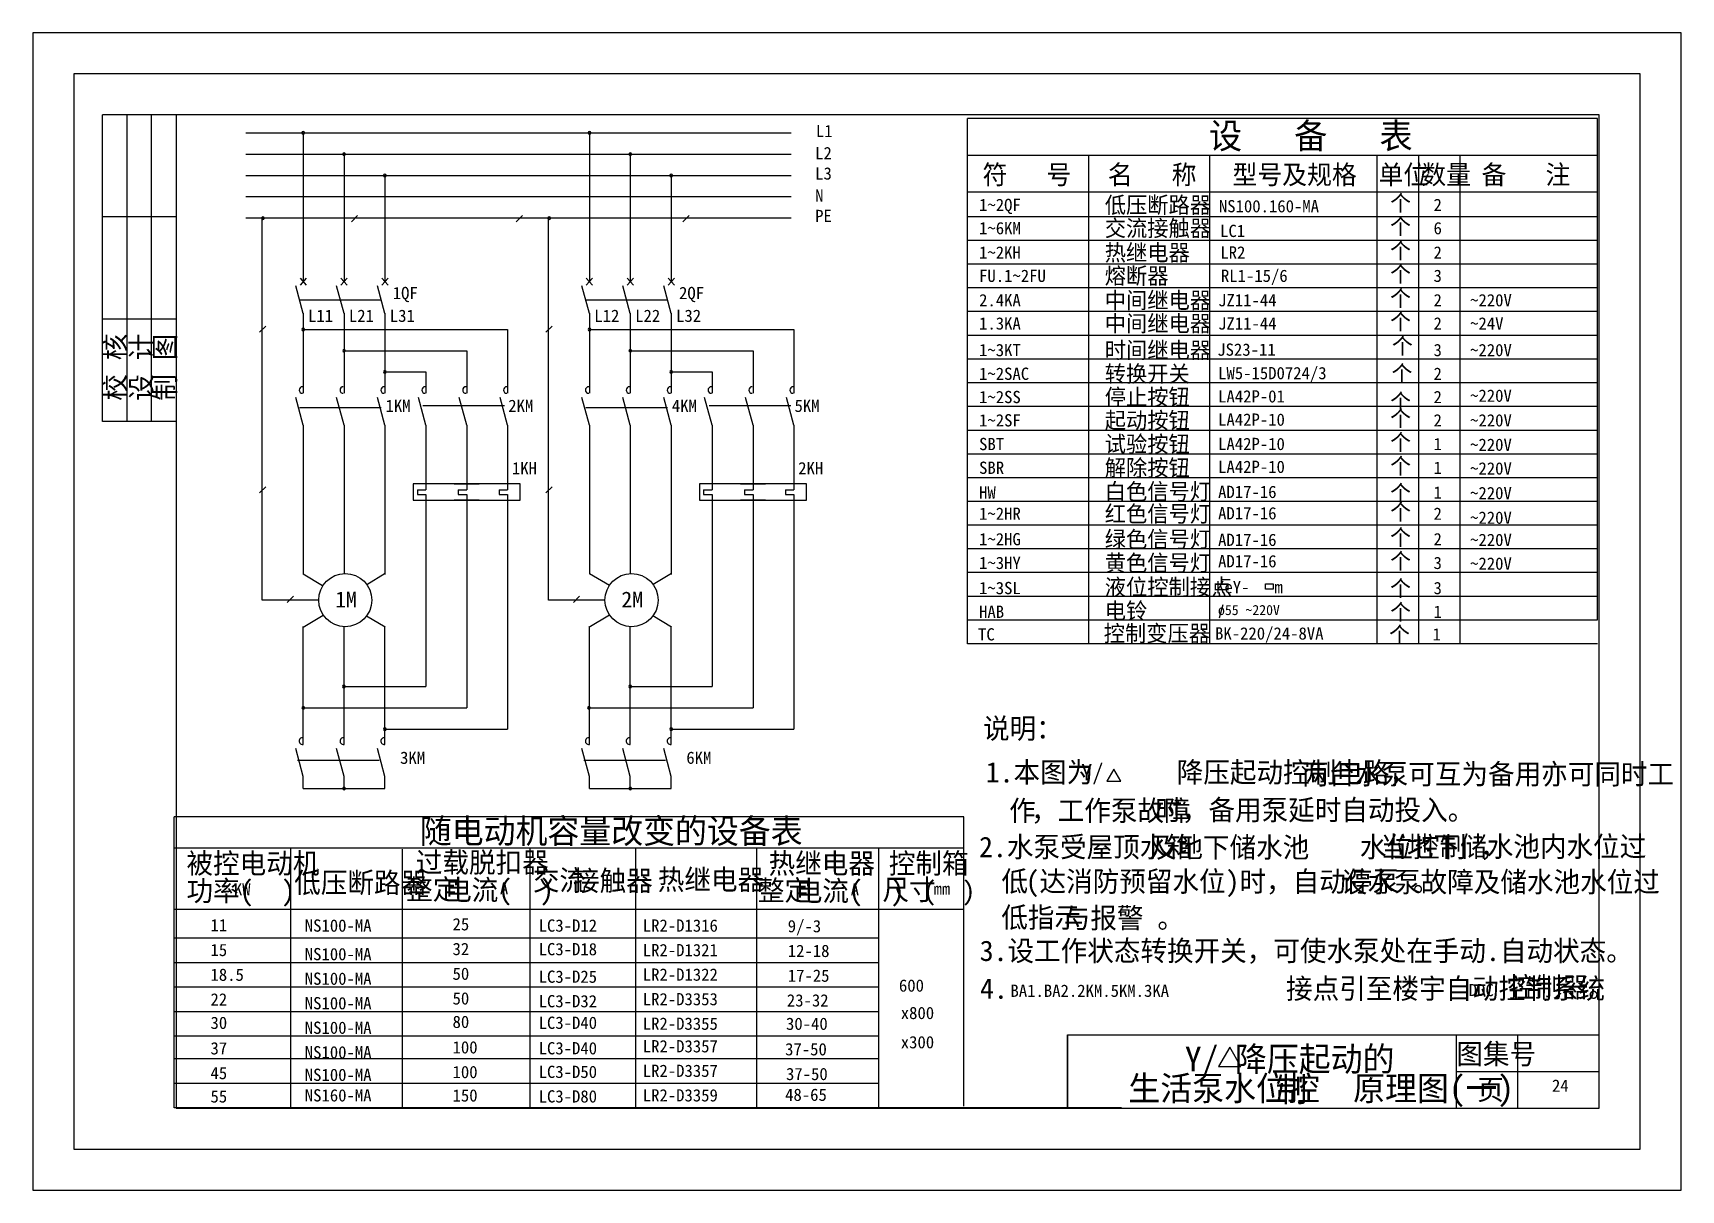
# Model space of a CAD drawing. Header units: metres. Extents: x 66 to 469, y 415 to 698.
import ezdxf

# ---------------------------------------------------------------- set-up
doc = ezdxf.new("R2010")
doc.units = ezdxf.units.M
doc.layers.add('LGT1', color=7, linetype='Continuous')
doc.layers.add('X4', color=60, linetype='Continuous')

msp = doc.modelspace()

# ---------------------------------------------------------------- linework, layer by layer
for p, q in [((82.78, 602.74), (82.78, 677.74)), ((100.78, 677.74), (82.78, 677.74)), ((88.78, 602.74), (88.78, 677.74)), ((94.78, 602.74), (94.78, 677.74)), ((143.64, 651.54), (145.16, 653.07)), ((183.95, 651.54), (185.47, 653.07)), ((224.72, 651.54), (226.24, 653.07)), ((100.78, 652.74), (82.78, 652.74)), ((130.94, 632.49), (150.94, 632.49)), ((200.94, 632.49), (220.94, 632.49)), ((100.78, 627.74), (82.78, 627.74)), ((121.2, 624.53), (122.72, 626.05)), ((191.2, 624.53), (192.72, 626.05)), ((130.94, 606.13), (150.94, 606.13)), ((161.09, 606.63), (181.09, 606.63)), ((200.94, 606.13), (220.94, 606.13)), ((231.09, 606.63), (251.09, 606.63)), ((100.78, 602.74), (82.78, 602.74)), ((121.2, 585.24), (122.72, 586.76)), ((158.76, 587.46), (158.76, 583.44)), ((184.92, 587.46), (158.76, 587.46)), ((174.92, 587.46), (168.76, 587.46)), ((168.78, 587.46), (174.93, 587.46)), ((184.92, 587.46), (178.76, 587.46)), ((184.92, 583.44), (184.92, 587.46)), ((191.2, 585.24), (192.72, 586.76)), ((228.76, 587.46), (228.76, 583.44)), ((254.92, 587.46), (228.76, 587.46)), ((244.92, 587.46), (238.76, 587.46)), ((244.92, 587.46), (238.76, 587.46)), ((238.78, 587.46), (244.93, 587.46)), ((254.92, 587.46), (248.76, 587.46)), ((254.92, 583.44), (254.92, 587.46)), ((158.76, 583.44), (184.92, 583.44)), ((168.76, 583.44), (174.92, 583.44)), ((174.93, 583.44), (168.78, 583.44)), ((178.76, 583.44), (184.92, 583.44)), ((228.76, 583.44), (254.92, 583.44)), ((238.76, 583.44), (244.92, 583.44)), ((238.76, 583.44), (244.92, 583.44)), ((244.93, 583.44), (238.78, 583.44)), ((248.76, 583.44), (254.92, 583.44)), ((127.94, 558.45), (129.46, 559.97)), ((197.94, 558.45), (199.46, 559.97)), ((130.45, 519.9), (150.45, 519.9)), ((200.45, 519.9), (220.45, 519.9)), ((318.78, 452.74), (448.78, 452.74)), ((318.78, 452.74), (318.78, 434.74)), ((413.78, 452.74), (413.78, 434.74)), ((428.78, 452.74), (428.78, 434.74)), ((413.78, 443.74), (448.78, 443.74)), ((331.96, 434.82), (100.33, 434.82))]:
    msp.add_line(p, q)
for points in [[(65.78, 697.74), (65.78, 414.74), (468.78, 414.74), (468.78, 697.74)], [(75.78, 687.74), (75.78, 424.74), (458.78, 424.74), (458.78, 687.74)], [(100.78, 677.74), (100.78, 434.74), (448.78, 434.74), (448.78, 677.74)]]:
    msp.add_lwpolyline(points, close=True)
for points in [[(117.82, 673.3), (251.19, 673.3)], [(131.85, 673.3), (131.85, 636.9)], [(201.85, 673.3), (201.85, 636.9)], [(117.82, 668.1), (251.19, 668.1)], [(141.85, 668.1), (141.85, 636.9)], [(211.85, 668.1), (211.85, 636.9)], [(117.82, 662.9), (251.19, 662.9)], [(151.85, 662.9), (151.85, 636.9)], [(221.85, 662.9), (221.85, 636.9)], [(117.82, 657.7), (251.19, 657.7)], [(117.82, 652.5), (251.19, 652.5)], [(121.85, 559.03), (121.85, 652.12)], [(191.85, 559.03), (191.85, 652.12)], [(131.85, 629.1), (130.03, 635.89)], [(141.85, 629.1), (140.03, 635.89)], [(151.85, 629.1), (150.03, 635.89)], [(201.85, 629.1), (200.03, 635.89)], [(211.85, 629.1), (210.03, 635.89)], [(221.85, 629.1), (220.03, 635.89)], [(131.85, 629.18), (131.85, 609.6)], [(141.85, 629.18), (141.85, 609.6)], [(151.85, 629.18), (151.85, 609.6)], [(201.85, 629.18), (201.85, 609.6)], [(211.85, 629.18), (211.85, 609.6)], [(221.85, 629.18), (221.85, 609.6)], [(131.85, 625.23), (181.85, 625.23)], [(181.85, 625.23), (181.85, 609.6)], [(201.85, 625.23), (251.85, 625.23)], [(251.85, 625.23), (251.85, 609.6)], [(141.85, 620.03), (171.85, 620.03)], [(171.85, 620.03), (171.85, 609.6)], [(211.85, 620.03), (241.85, 620.03)], [(241.85, 620.03), (241.85, 609.6)], [(151.85, 614.83), (161.85, 614.83)], [(161.85, 614.83), (161.85, 609.6)], [(221.85, 614.83), (231.85, 614.83)], [(231.85, 614.83), (231.85, 609.6)], [(131.85, 601.8), (130.03, 608.59)], [(141.85, 601.8), (140.03, 608.59)], [(151.85, 601.8), (150.03, 608.59)], [(161.85, 601.8), (160.03, 608.59)], [(171.85, 601.8), (170.03, 608.59)], [(181.85, 601.8), (180.03, 608.59)], [(201.85, 601.8), (200.03, 608.59)], [(211.85, 601.8), (210.03, 608.59)], [(221.85, 601.8), (220.03, 608.59)], [(231.85, 601.8), (230.03, 608.59)], [(241.85, 601.8), (240.03, 608.59)], [(251.85, 601.8), (250.03, 608.59)], [(131.85, 601.8), (131.85, 565.67)], [(141.85, 601.8), (141.85, 565.53)], [(151.85, 601.8), (151.85, 565.27)], [(161.85, 601.8), (161.85, 586.02)], [(171.85, 601.8), (171.85, 586.02)], [(181.85, 601.8), (181.85, 586.02)], [(201.85, 601.8), (201.85, 565.67)], [(211.85, 601.8), (211.85, 565.53)], [(221.85, 601.8), (221.85, 565.27)], [(231.85, 601.8), (231.85, 586.02)], [(241.85, 601.8), (241.85, 586.02)], [(251.85, 601.8), (251.85, 586.02)], [(131.85, 584.88), (131.85, 565.34)], [(141.85, 584.88), (141.85, 565.34)], [(151.85, 584.88), (151.85, 565.27)], [(159.77, 586.02), (159.77, 584.88)], [(159.77, 586.02), (161.85, 586.02)], [(159.77, 584.88), (161.85, 584.88)], [(161.85, 584.88), (161.85, 537.88)], [(169.77, 586.02), (171.85, 586.02)], [(169.77, 586.02), (169.77, 584.88)], [(169.77, 584.88), (171.85, 584.88)], [(171.85, 584.88), (171.85, 532.68)], [(179.77, 586.02), (181.85, 586.02)], [(179.77, 586.02), (179.77, 584.88)], [(179.77, 584.88), (181.85, 584.88)], [(181.85, 584.88), (181.85, 527.48)], [(201.85, 584.88), (201.85, 565.34)], [(211.85, 584.88), (211.85, 565.34)], [(221.85, 584.88), (221.85, 565.27)], [(229.77, 586.02), (231.85, 586.02)], [(229.77, 586.02), (229.77, 584.88)], [(229.77, 584.88), (231.85, 584.88)], [(231.85, 584.88), (231.85, 537.88)], [(239.77, 586.02), (239.77, 584.88)], [(239.77, 586.02), (241.85, 586.02)], [(239.77, 584.88), (241.85, 584.88)], [(241.85, 584.88), (241.85, 532.68)], [(249.77, 586.02), (249.77, 584.88)], [(249.77, 586.02), (251.85, 586.02)], [(249.77, 584.88), (251.85, 584.88)], [(251.85, 584.88), (251.85, 527.48)], [(131.85, 565.42), (136.62, 562.58)], [(151.93, 565.5), (147.39, 562.8)], [(201.85, 565.55), (206.74, 562.64)], [(221.94, 565.5), (217.43, 562.82)], [(135.65, 559.03), (121.85, 559.03)], [(205.65, 559.03), (191.85, 559.03)], [(131.82, 552.44), (136.77, 555.38)], [(131.85, 523.74), (131.85, 552.6)], [(141.85, 523.74), (141.85, 552.6)], [(151.87, 552.44), (147.34, 555.13)], [(151.85, 523.74), (151.85, 552.67)], [(201.72, 552.44), (206.74, 555.43)], [(201.85, 523.74), (201.85, 552.6)], [(211.85, 523.74), (211.85, 552.6)], [(221.94, 552.44), (217.37, 555.16)], [(221.85, 523.74), (221.85, 552.67)], [(141.85, 537.88), (161.85, 537.88)], [(211.85, 537.88), (231.85, 537.88)], [(131.85, 532.68), (171.85, 532.68)], [(201.85, 532.68), (241.85, 532.68)], [(151.85, 527.48), (181.85, 527.48)], [(221.85, 527.48), (251.85, 527.48)], [(131.85, 515.92), (130.03, 522.71)], [(141.85, 515.92), (140.03, 522.71)], [(151.85, 515.92), (150.03, 522.71)], [(201.85, 515.92), (200.03, 522.71)], [(211.85, 515.92), (210.03, 522.71)], [(221.85, 515.92), (220.03, 522.71)], [(131.85, 512.95), (131.85, 515.92)], [(141.85, 512.95), (141.85, 515.92)], [(151.85, 512.95), (151.85, 515.92)], [(201.85, 512.95), (201.85, 515.92)], [(211.85, 512.95), (211.85, 515.92)], [(221.85, 512.95), (221.85, 515.92)], [(131.85, 512.95), (151.85, 512.95)], [(201.85, 512.95), (221.85, 512.95)]]:
    msp.add_lwpolyline(points)
for points in [[(131.52, 673.3, 1), (132.17, 673.3, 1)], [(201.52, 673.3, 1), (202.17, 673.3, 1)], [(141.52, 668.1, 1), (142.17, 668.1, 1)], [(211.52, 668.1, 1), (212.17, 668.1, 1)], [(151.52, 662.9, 1), (152.17, 662.9, 1)], [(221.52, 662.9, 1), (222.17, 662.9, 1)], [(121.7, 652.43, 1), (122.35, 652.43, 1)], [(191.7, 652.43, 1), (192.35, 652.43, 1)], [(131.52, 625.23, 1), (132.17, 625.23, 1)], [(201.52, 625.23, 1), (202.17, 625.23, 1)], [(141.52, 620.03, 1), (142.17, 620.03, 1)], [(211.52, 620.03, 1), (212.17, 620.03, 1)], [(151.52, 614.83, 1), (152.17, 614.83, 1)], [(221.52, 614.83, 1), (222.17, 614.83, 1)], [(141.48, 537.88, 1), (142.13, 537.88, 1)], [(211.48, 537.88, 1), (212.13, 537.88, 1)], [(131.56, 532.68, 1), (132.21, 532.68, 1)], [(201.41, 532.68, 1), (202.06, 532.68, 1)], [(151.52, 527.48, 1), (152.17, 527.48, 1)], [(221.52, 527.48, 1), (222.17, 527.48, 1)], [(141.52, 512.95, 1), (142.17, 512.95, 1)], [(211.52, 512.95, 1), (212.17, 512.95, 1)]]:
    msp.add_lwpolyline(points, format="xyb", close=True)
for centre in [(142.15, 559.03), (212.15, 559.03)]:
    msp.add_circle(centre, 6.5)
at = {"layer": 'LGT1'}
msp.add_lwpolyline([(318.78, 434.74), (318.78, 452.74), (448.78, 452.74)], dxfattribs=at)
at = {"layer": 'X4'}
for p, q in [((448.32, 676.79), (294.29, 676.79)), ((294.29, 548.34), (294.29, 676.79)), ((448.32, 554.19), (448.32, 676.79)), ((448.32, 667.79), (294.29, 667.79)), ((323.93, 548.34), (323.93, 667.79)), ((353.57, 548.34), (353.57, 667.79)), ((394.5, 548.34), (394.5, 667.79)), ((404.64, 548.34), (404.64, 667.79)), ((414.78, 548.34), (414.78, 667.79)), ((448.32, 658.79), (294.29, 658.79)), ((448.32, 652.79), (294.29, 652.79)), ((448.32, 646.99), (294.29, 646.99)), ((448.32, 641.19), (294.29, 641.19)), ((132.62, 637.76), (131.08, 636.04)), ((131.08, 637.76), (132.62, 636.04)), ((141.08, 637.76), (142.62, 636.04)), ((142.62, 637.76), (141.08, 636.04)), ((151.08, 637.76), (152.62, 636.04)), ((152.62, 637.76), (151.08, 636.04)), ((201.08, 637.76), (202.62, 636.04)), ((202.62, 637.76), (201.08, 636.04)), ((212.62, 637.76), (211.08, 636.04)), ((211.08, 637.76), (212.62, 636.04)), ((222.62, 637.76), (221.08, 636.04)), ((221.08, 637.76), (222.62, 636.04)), ((448.32, 635.39), (294.29, 635.39)), ((448.32, 629.59), (294.29, 629.59)), ((448.32, 623.74), (294.29, 623.74)), ((448.32, 617.94), (294.29, 617.94)), ((448.32, 612.14), (294.29, 612.14)), ((448.32, 606.34), (294.29, 606.34)), ((448.32, 600.54), (294.29, 600.54)), ((448.32, 594.74), (294.29, 594.74)), ((448.32, 588.94), (294.29, 588.94)), ((448.32, 583.14), (294.29, 583.14)), ((448.32, 577.34), (294.29, 577.34)), ((448.32, 571.54), (294.29, 571.54)), ((448.32, 565.74), (294.29, 565.74)), ((448.32, 559.94), (294.29, 559.94)), ((355.92, 554.67), (356.8, 557.96)), ((448.32, 554.14), (294.29, 554.14)), ((448.32, 548.34), (294.29, 548.34)), ((293.38, 505.99), (100.33, 505.99)), ((100.33, 434.82), (100.33, 505.99)), ((293.38, 435.24), (293.38, 505.99)), ((293.38, 498.33), (100.33, 498.33)), ((128.85, 434.82), (128.85, 498.33)), ((156.13, 434.58), (156.13, 498.09)), ((187.4, 434.82), (187.4, 498.33)), ((213.17, 434.82), (213.17, 498.33)), ((242.78, 434.82), (242.78, 498.33)), ((272.63, 434.82), (272.63, 498.33)), ((293.38, 483.33), (100.33, 483.33)), ((272.63, 476.34), (100.33, 476.34)), ((272.63, 470.34), (100.33, 470.34)), ((272.63, 470.34), (262.27, 470.34)), ((272.63, 464.34), (100.33, 464.34)), ((272.63, 458.34), (100.33, 458.34)), ((272.63, 458.34), (262.27, 458.34)), ((272.63, 452.34), (100.33, 452.34)), ((272.63, 446.82), (100.33, 446.82)), ((272.63, 446.82), (262.27, 446.82)), ((272.63, 440.82), (100.33, 440.82)), ((203.29, 434.82), (177.55, 434.82))]:
    msp.add_line(p, q, dxfattribs=at)
for points in [[(367.16, 563.03), (369.02, 563.03), (369.02, 561.7), (367.16, 561.7)], [(328.41, 514.77), (331.76, 514.77), (330.08, 517.67)], [(355.69, 444.96), (361.14, 444.96), (358.42, 449.68)]]:
    msp.add_lwpolyline(points, close=True, dxfattribs=at)
for centre, end in [((131.67, 610.41), 270), ((141.67, 610.41), 270), ((151.67, 610.41), 270), ((161.67, 610.41), 270), ((171.67, 610.41), 270), ((181.67, 610.41), 270), ((201.67, 610.41), 270), ((211.67, 610.41), 270), ((221.67, 610.41), 270), ((231.67, 610.41), 270), ((241.67, 610.41), 270), ((251.67, 610.41), 270), ((131.67, 524.54), 282.33), ((141.67, 524.54), 282.33), ((151.67, 524.54), 282.33), ((201.67, 524.54), 282.33), ((211.67, 524.54), 282.33), ((221.67, 524.54), 282.33)]:
    msp.add_arc(centre, 0.81, 90, end, dxfattribs=at)

# ---------------------------------------------------------------- texts
for s, p in [('校 核', (88.33, 607.79)), ('设 计', (94.77, 607.79)), ('制 图', (100.54, 607.79))]:
    msp.add_text(s, height=5, rotation=90).set_placement(p)
for s, p in [('图集号', (413.85, 445.53)), ('页', (418.95, 436.78))]:
    msp.add_text(s, height=5).set_placement(p)
for s, height, p in [('L1', 3, (257.24, 672.26)), ('设   备   表', 6.24, (353.34, 669.46)), ('L2', 3, (257.05, 666.86)), ('符   号', 4.68, (297.99, 660.75)), ('名   称', 4.68, (328.59, 660.75)), ('型号及规格', 4.68, (359.08, 660.75)), ('单位', 4.68, (394.81, 660.75)), ('数量', 4.68, (405.25, 660.75)), ('备   注', 4.68, (420.01, 660.75)), ('L3', 3, (257.05, 661.88)), ('N', 3, (257.05, 656.46)), ('1~2QF', 3, (297.13, 654.19)), ('低压断路器', 4, (327.86, 653.67)), ('NS100.160-MA', 3, (355.77, 653.87)), ('个', 3.9, (397.66, 654.19)), ('2', 3, (408.26, 654.19)), ('PE', 3, (257.05, 651.48)), ('个', 3.9, (397.66, 648.5)), ('1~6KM', 3, (297.13, 648.5)), ('交流接触器', 4, (327.86, 647.99)), ('LC1', 3, (356.07, 647.83)), ('6', 3, (408.26, 648.5)), ('1~2KH', 3, (297.13, 642.54)), ('热继电器', 4, (327.86, 642.02)), ('LR2', 3, (356.13, 642.56)), ('个', 3.9, (397.66, 642.54)), ('2', 3, (408.26, 642.54)), ('熔断器', 4, (327.86, 636.33)), ('个', 3.9, (397.66, 636.85)), ('FU.1~2FU', 3, (297.13, 636.85)), ('RL1-15/6', 3, (356.27, 636.85)), ('3', 3, (408.26, 636.85)), ('1QF', 3, (153.76, 632.64)), ('2QF', 3, (223.76, 632.64)), ('2.4KA', 3, (297.13, 630.88)), ('中间继电器', 4, (327.86, 630.36)), ('JZ11-44 ', 3, (355.58, 630.88)), ('个', 3.9, (397.66, 630.88)), ('2', 3, (408.26, 630.88)), ('~220V', 3, (417.2, 630.88)), ('L11', 3, (133.04, 627.07)), ('L21', 3, (143.04, 627.07)), ('L31', 3, (153.04, 627.07)), ('L12', 3, (203.04, 627.07)), ('L22', 3, (213.04, 627.07)), ('L32', 3, (223.04, 627.07)), ('中间继电器', 4, (327.86, 624.68)), ('个', 3.9, (397.66, 625.19)), ('1.3KA', 3, (297.13, 625.19)), ('JZ11-44', 3, (355.58, 625.19)), ('2', 3, (408.26, 625.19)), ('~24V', 3, (417.2, 625.19)), ('1~3KT', 3, (297.13, 618.69)), ('时间继电器', 4, (327.86, 618.17)), ('JS23-11', 3, (355.37, 618.79)), ('个', 3.9, (398.11, 619.25)), ('3', 3, (408.26, 618.69)), ('~220V', 3, (417.2, 618.68)), ('转换开关', 4, (327.86, 612.37)), ('个', 3.9, (398.01, 612.53)), ('1~2SAC', 3, (297.13, 612.89)), ('LW5-15D0724/3', 3, (355.58, 613.05)), ('2', 3, (408.26, 612.89)), ('1~2SS', 3, (297.13, 607.2)), ('停止按钮', 4, (327.86, 606.68)), ('LA42P-01', 3, (355.58, 607.36)), ('个', 3.9, (397.66, 605.6)), ('2', 3, (408.26, 607.2)), ('~220V', 3, (417.2, 607.53)), ('1KM', 3, (152, 605.05)), ('2KM', 3, (182, 605.05)), ('4KM', 3, (222, 605.05)), ('5KM', 3, (252, 605.05)), ('1~2SF', 3, (297.13, 601.5)), ('起动按钮', 4, (327.86, 600.99)), ('LA42P-10', 3, (355.58, 601.67)), ('个', 3.9, (397.66, 601.5)), ('~220V', 3, (417.2, 601.5)), ('2', 3, (408.26, 601.5)), ('SBT', 3, (297.13, 595.7)), ('试验按钮', 4, (327.86, 595.19)), ('LA42P-10', 3, (355.58, 595.72)), ('个', 3.9, (397.66, 595.7)), ('1', 3, (408.26, 595.7)), ('~220V', 3, (417.2, 595.53)), ('1KH', 3, (182.9, 589.78)), ('2KH', 3, (252.9, 589.78)), ('SBR', 3, (297.13, 589.9)), ('解除按钮', 4, (327.86, 589.39)), ('LA42P-10', 3, (355.58, 590.13)), ('个', 3.9, (397.66, 589.9)), ('1', 3, (408.26, 589.9)), ('~220V', 3, (417.2, 589.73)), ('HW', 3, (297.13, 583.85)), ('白色信号灯', 4, (327.86, 583.59)), ('AD17-16', 3, (355.58, 584)), ('个', 3.9, (397.66, 583.29)), ('1', 3, (408.26, 583.85)), ('~220V', 3, (417.2, 583.71)), ('1~2HR', 3, (297.13, 578.66)), ('红色信号灯', 4, (327.86, 578.14)), ('AD17-16', 3, (355.58, 578.77)), ('个', 3.9, (397.66, 578.66)), ('2', 3, (408.26, 578.66)), ('~220V', 3, (417.2, 577.69)), ('绿色信号灯', 4, (327.86, 571.91)), ('个', 3.9, (397.66, 572.43)), ('1~2HG', 3, (297.13, 572.43)), ('AD17-16', 3, (355.58, 572.27)), ('2', 3, (408.26, 572.43)), ('~220V', 3, (417.2, 572.26)), ('1~3HY', 3, (297.13, 566.63)), ('黄色信号灯', 4, (327.86, 566.11)), ('AD17-16', 3, (355.58, 567.04)), ('个', 3.9, (397.66, 566.63)), ('3', 3, (408.26, 566.63)), ('~220V', 3, (417.2, 566.46)), ('液位控制接点', 4, (327.86, 560.22)), ('个', 3.9, (397.66, 559.96)), ('1M', 3.9, (139.66, 557.22)), ('2M', 3.9, (209.66, 557.22)), ('1~3SL', 3, (297.13, 560.48)), ('KeY-   m', 3, (355.08, 560.71)), ('3', 3, (408.26, 560.48)), ('HAB', 3, (297.13, 554.68)), ('电铃', 4, (327.86, 554.42)), ('o55 ~220V', 2.47, (355.56, 555.37)), ('个', 3.9, (397.66, 554.16)), ('1', 3, (408.26, 554.68)), ('TC', 3, (296.87, 549.15)), ('控制变压器', 4, (327.61, 548.89)), ('BK-220/24-8VA', 3, (354.83, 549.38)), ('个', 3.9, (397.41, 548.63)), ('1', 3, (408.01, 549.16)), ('说明：', 5, (298.09, 525.14)), ('3KM', 3, (155.55, 518.98)), ('6KM', 3, (225.55, 518.98)), ('1.本图为      降压起动控制电路，', 5, (298.75, 514.42)), ('Y/ ', 4, (322.09, 514.93)), ('两台水泵可互为备用亦可同时工', 5, (376.08, 513.98)), ('作', 5, (304.49, 505.04)), ('，工作泵故障', 5, (309.86, 505.04)), ('时，备用泵延时自动投入。', 5, (340.22, 505.21)), ('随电动机容量改变的设备表', 6, (160.38, 499.55)), ('2.水泵受屋顶水箱            水位控制 ，', 5, (297.12, 496.15)), ('及地下储水池', 5, (338.87, 496.06)), ('当地下储水池内水位过', 5, (395.28, 496.26)), ('被控电动机', 5, (103.32, 492.14)), ('过载脱扣器', 5, (159.4, 492.38)), ('热继电器', 5, (245.67, 492.14)), ('控制箱', 5, (275.06, 492.14)), ('低压断路器', 5, (129.66, 487.42)), ('交流', 5, (188.02, 488.05)), ('接触器', 5, (197.83, 487.91)), ('热继电器', 5, (218.57, 488.17)), ('低', 5, (302.61, 487.76)), ('(达消防预留水位)时，自动停泵 。', 5, (308.51, 487.72)), ('设水泵故障及储水池水位过', 5, (385.6, 487.59)), ('功率(  )', 5, (103.32, 485.41)), ('KW', 2.96, (114.94, 486.81)), ('整定', 5, (157.04, 485.77)), ('电流(  )', 5, (166.55, 485.65)), ('A', 2.96, (179.98, 487.06)), ('整定', 5, (243.05, 485.53)), ('电流(  )', 5, (252.3, 485.41)), ('A', 2.96, (265.75, 486.81)), ('尺寸', 5, (273.52, 485.7)), ('(  )', 4.68, (283.46, 485.55)), ('mm', 2.96, (286.03, 486.95)), ('低指示', 5, (302.56, 478.93)), ('与报警 。', 5, (317.84, 478.77)), ('11', 3, (109.19, 478.01)), ('NS100-MA', 3, (132.25, 477.93)), ('25', 3, (168.38, 478.25)), ('LC3-D12', 3, (189.43, 477.93)), ('LR2-D1316', 3, (214.89, 477.93)), ('9/-3', 3, (250.35, 477.78)), ('3.设工作状态转换开关，可使水泵处在手动.自动状态。', 5, (297.28, 470.76)), ('15', 3, (109.19, 471.96)), ('NS100-MA', 3, (132.25, 470.94)), ('32', 3, (168.38, 472.2)), ('LC3-D18', 3, (189.43, 472.16)), ('LR2-D1321', 3, (214.89, 471.93)), ('12-18', 3, (250.35, 471.73)), ('18.5', 3, (109.19, 465.91)), ('NS100-MA', 3, (132.25, 464.94)), ('50', 3, (168.38, 466.15)), ('LC3-D25', 3, (189.43, 465.43)), ('LR2-D1322', 3, (214.89, 465.93)), ('17-25', 3, (250.35, 465.68)), ('控制器。', 5, (426.62, 461.87)), ('600', 3, (277.53, 463.26)), ('4.                    接点引至楼宇自动控制系统', 5, (297.36, 461.53)), ('BA1.BA2.2KM.5KM.3KA', 3, (304.81, 461.99)), ('DDC', 3, (416.87, 462.16)), ('22', 3, (109.19, 459.86)), ('NS100-MA', 3, (132.25, 458.94)), ('50', 3, (168.38, 460.11)), ('LC3-D32', 3, (189.43, 459.43)), ('LR2-D3353', 3, (214.89, 459.93)), ('23-32', 3, (250.13, 459.63)), ('x800', 3, (277.98, 456.55)), ('30', 3, (109.19, 454.14)), ('NS100-MA', 3, (132.25, 452.94)), ('80', 3, (168.38, 454.38)), ('LC3-D40', 3, (189.43, 454.16)), ('LR2-D3355', 3, (214.89, 453.93)), ('30-40', 3, (249.92, 453.91)), ('LR2-D3357', 3, (214.89, 448.41)), ('x300', 3, (277.98, 449.4)), ('37', 3, (109.19, 447.91)), ('NS100-MA', 3, (132.25, 446.94)), ('100', 3, (168.38, 448.15)), ('LC3-D40', 3, (189.43, 447.92)), ('37-50', 3, (249.7, 447.68)), ('Y/ 降压起动的', 6, (347.46, 443.78)), ('45', 3, (109.19, 441.86)), ('NS100-MA', 3, (132.25, 441.42)), ('100', 3, (168.38, 442.11)), ('LC3-D50', 3, (189.43, 442.15)), ('LR2-D3357', 3, (214.89, 442.41)), ('37-50', 3, (249.92, 441.63)), ('生活泵水位控  原理图(一)', 6, (333.64, 436.62)), ('NS160-MA', 3, (132.25, 436.4)), ('150', 3, (168.38, 436.38)), ('LR2-D3359', 3, (214.89, 436.41)), ('48-65', 3, (249.7, 436.55)), ('制', 6, (369.59, 436.35)), ('24', 3, (437.22, 438.77)), ('55', 3, (109.19, 436.14)), ('LC3-D80', 3, (189.43, 436.15))]:
    msp.add_text(s, height=height, dxfattribs=at).set_placement(p)

doc.saveas('drawing.dxf')
